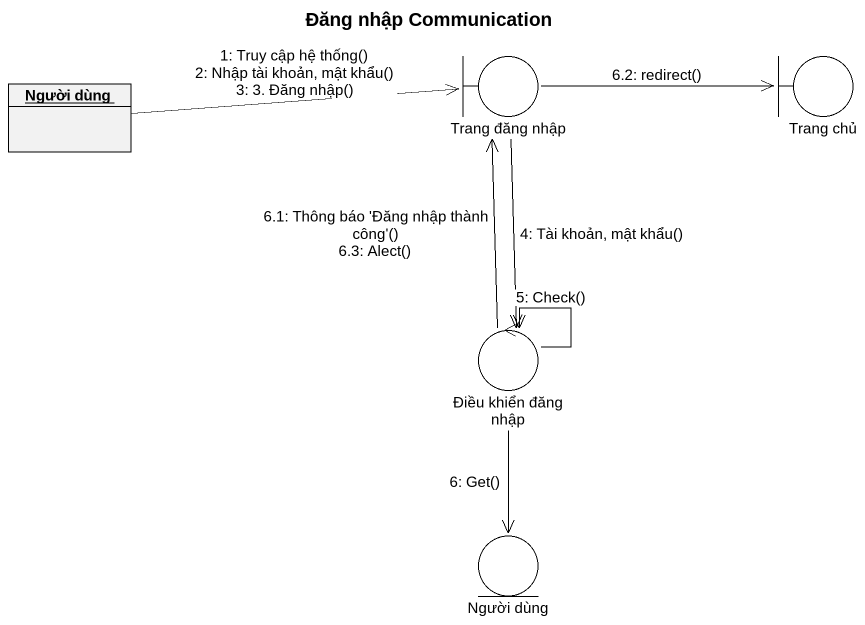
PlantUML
@startuml
title Đăng nhập Communication
allowmixing
hide circle
hide empty members
object "Người dùng" as Người_dùng
boundary "Trang đăng nhập" as Trang_đăng_nhập
boundary "Trang chủ" as Trang_chủ
control "Điều khiển đăng nhập" as Điều_khiển_đăng_nhập
entity "Người dùng" as Người_dùng_2
Người_dùng -right-> Trang_đăng_nhập : 1: Truy cập hệ thống()\n2: Nhập tài khoản, mật khẩu()\n3: 3. Đăng nhập()
Trang_đăng_nhập --> Điều_khiển_đăng_nhập : 4: Tài khoản, mật khẩu()
Điều_khiển_đăng_nhập --> Điều_khiển_đăng_nhập : 5: Check()
Điều_khiển_đăng_nhập --> Người_dùng_2 : 6: Get()
Điều_khiển_đăng_nhập -up-> Trang_đăng_nhập : 6.1: Thông báo 'Đăng nhập thành công'()\n6.3: Alect()
Trang_đăng_nhập -right-> Trang_chủ : 6.2: redirect()
@enduml
